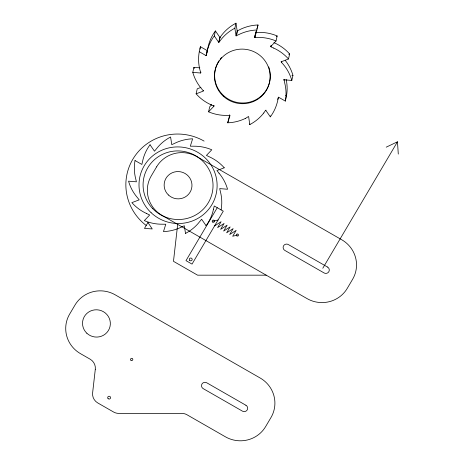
<?xml version="1.0" encoding="UTF-8"?>
<svg xmlns="http://www.w3.org/2000/svg" width="464" height="464" viewBox="0 0 464 464"><rect width="100%" height="100%" fill="white"/><g stroke="black" fill="none" stroke-linecap="round" stroke-linejoin="round"><path stroke-width="0.7" d="M200.871 72.071L200.663 73.01L200.767 72.274M284.02 79.483L284.716 83.027A43.86 42.914 12.6 0 1 285.343 101.088M177.683 224.373L173.478 261.331L197.6 275.175L266.226 275.175M215.406 30.937A43.86 42.914 12.6 0 0 207.994 47.403L206.12 55.645L206.857 52.415A43.86 42.914 12.6 0 1 214.281 35.954L215.424 30.949L219.866 37.369L218.747 42.386L214.298 35.966M278.342 97.22L277.756 100.386A43.86 42.914 12.6 0 1 270.332 116.853M213.504 209.2L214.24 205.975L223.283 211.166L192.026 264.103L185.994 260.64L217.251 207.704M210.894 104.725A43.86 42.914 12.6 0 1 196.104 93.827L203.452 91.048L201.335 88.45A43.86 42.914 12.6 0 1 192.78 72.378L193.923 67.35L199.822 67.831M200.697 72.587L199.897 69.78A43.86 42.914 12.6 0 1 199.271 51.719L200.413 46.707L207.24 50.622M196.121 93.815L197.241 88.798L200.906 87.418M206.341 55.274L207.182 51.51M207.251 51.197L207.46 50.257M203.296 90.648L203.365 90.335M218.747 42.386L220.226 37.132L221.96 34.788A43.86 42.914 12.6 0 1 235.967 23.183L237.162 30.85L236.037 35.867L239.076 34.446A43.86 42.914 12.6 0 1 256.882 29.992L258.007 24.992L257.282 27.295M245.531 118.349A43.86 42.914 12.6 0 1 227.725 122.815L230.04 115.426L226.664 115.414A43.86 42.914 12.6 0 1 208.574 111.83L209.705 106.795L211.712 104.684M208.585 111.812L213.939 106.186L213.689 105.583M213.939 106.186L214.078 105.56M236.089 35.861L234.854 28.217L235.979 23.2M236.466 35.809L237.591 30.792L240.195 29.429A43.86 42.914 12.6 0 1 258.007 24.975M227.725 122.792L229.715 115.014M229.628 115.298L229.697 114.985M255.977 32.451L259.069 32.376A43.86 42.914 12.6 0 1 277.159 35.96L276.028 40.994A43.86 42.914 12.6 0 0 257.949 37.41L254.568 37.375L254.922 35.809M254.991 35.496L255.2 34.556M255.415 33.617L255.623 32.671M254.985 37.509L256.111 32.492M245.537 118.361L248.211 116.684M248.646 116.626L249.76 124.59L249.899 123.963M270.883 45.675L270.674 46.615L276.028 40.994M271.341 45.344L270.993 46.91L273.725 48.065M263.772 113.001L265.576 110.339M265.53 110.641L265.936 110.107M283.951 79.796L291.81 80.434A43.86 42.914 12.6 0 0 283.266 64.363L281.317 62.159L281.23 61.445M281.317 62.159L281.457 61.526M270.524 115.901L270.315 116.841L265.866 110.42M273.951 42.653L274.845 43.048A43.86 42.914 12.6 0 1 289.629 53.963L288.492 58.992L281.172 61.782M283.916 80.22L284.055 79.593M286.155 79.396A43.86 42.914 12.6 0 1 286.462 96.071L285.319 101.082L278.493 97.162L278.284 97.51M291.81 80.434L292.929 75.417L291.949 75.336M255.838 31.9L255.983 31.442M256.847 28.675L256.992 28.217M254.568 37.375L256.888 30.015M322.793 268.256L397.468 141.798L398.286 154.083M219.107 42.149L220.841 39.805A43.86 42.914 12.6 0 1 234.842 28.2M276.48 36.679L277.153 35.977M219.89 37.352L220.226 37.132M214.6 225.869L221.09 221.717L217.616 227.598L224.106 223.451L220.632 229.332L227.122 225.179L223.648 231.06L230.138 226.908L226.664 232.789L233.154 228.636L229.68 234.517L236.164 230.37L232.696 236.251L237.446 235.039M386.228 147.163L397.468 141.798M288.695 54.317L289.617 53.975M224.24 167.806L216.908 170.566L219.025 173.165M213.324 221.2L218.074 219.988M237.162 30.85L237.591 30.792M192.804 72.372L200.663 73.01M213.62 105.896L210.888 104.736M146.636 213.55L149.686 215L144.327 220.62A43.86 42.914 12.6 0 0 162.412 224.211L165.787 224.24L163.473 231.606A43.86 42.914 12.6 0 0 181.279 227.163L184.318 225.748L185.501 233.398M285.586 95.572L286.445 96.065M199.294 51.724L206.12 55.645M135.036 160.538L141.868 164.453L142.605 161.228A43.86 42.914 12.6 0 1 150.029 144.768M150.046 144.78L154.495 151.2L156.588 148.619A43.86 42.914 12.6 0 1 170.59 137.008L171.784 144.681L174.818 143.254A43.86 42.914 12.6 0 1 192.63 138.806L190.315 146.189L193.697 146.206A43.86 42.914 12.6 0 1 211.781 149.785L206.422 155.428L209.473 156.878A43.86 42.914 12.6 0 1 224.257 167.788M206.057 225.649L201.614 219.228L199.52 221.809A43.86 42.914 12.6 0 1 185.513 233.421M263.761 112.99A43.86 42.914 12.6 0 1 249.765 124.607M194.248 68.504A43.86 42.914 12.6 0 1 193.906 67.355M200.03 49.074A43.86 42.914 12.6 0 1 200.39 46.702M273.719 48.082A43.86 42.914 12.6 0 1 288.509 58.98M285.296 60.459A43.86 42.914 12.6 0 1 292.952 75.412M278.191 98.101A43.86 42.914 12.6 0 1 277.797 99.418M268.737 66.92A27.863 27.266 12.6 0 1 239.256 102.788A27.863 27.266 12.6 0 1 218.991 60.819M220.185 59.131A27.863 27.266 12.6 0 1 221.525 57.524M213.486 209.2A43.86 42.914 12.6 0 1 206.074 225.666M221.09 209.896A43.86 42.914 12.6 0 0 220.446 191.841L219.698 188.61L227.557 189.248A43.86 42.914 12.6 0 0 219.014 173.176M135.018 160.532A43.86 42.914 12.6 0 0 135.656 178.588L136.41 181.824L128.551 181.18A43.86 42.914 12.6 0 0 137.095 197.252L139.2 199.862L131.863 202.629A43.86 42.914 12.6 0 0 146.641 213.539M146.206 225.475A52.246 51.127 12.6 0 1 134.664 156.374A52.246 51.127 12.6 0 1 204.102 141.102M95.306 369.245L92.614 392.898A10.452 10.225 12.6 0 0 97.776 402.949L113.518 411.98A10.452 10.225 12.6 0 0 118.825 413.395L181.766 413.395A10.452 10.225 12.6 0 1 187.073 414.81L225.423 436.815A29.481 28.849 12.6 0 0 265.646 426.567L270.982 417.53A29.481 28.849 12.6 0 0 260.153 377.998L115.2 294.831A29.481 28.849 12.6 0 0 74.977 305.08L69.641 314.111A29.481 28.849 12.6 0 0 80.469 353.643L90.144 359.194A10.452 10.225 12.6 0 1 95.306 369.245M156.594 166.86L151.264 175.891A29.481 28.849 12.6 0 0 162.087 215.424L307.04 298.596A29.481 28.849 12.6 0 0 347.263 288.347L352.599 279.311A29.481 28.849 12.6 0 0 341.777 239.778L196.817 156.612A29.481 28.849 12.6 0 0 156.594 166.86M147.941 222.534L144.466 228.416L152.238 228.932L147.941 222.534M327.543 267.049L288.347 244.557A3.486 3.41 12.6 0 0 283.591 245.769A3.486 3.41 12.6 0 0 284.873 250.438L324.069 272.931A3.486 3.41 12.6 0 0 328.825 271.718A3.486 3.41 12.6 0 0 327.543 267.049M245.926 405.269L206.724 382.777A3.486 3.41 12.6 0 0 201.973 383.989A3.486 3.41 12.6 0 0 203.249 388.658L242.452 411.15A3.486 3.41 12.6 0 0 247.202 409.938A3.486 3.41 12.6 0 0 245.926 405.269M223.248 96.129A27.863 27.266 12.6 0 0 269.41 82.882A27.863 27.266 12.6 0 0 234.262 50.199A27.863 27.266 12.6 0 0 223.248 96.129M86.838 333.233A13.932 13.636 12.6 0 0 109.962 326.76A13.932 13.636 12.6 0 0 92.498 310.306A13.932 13.636 12.6 0 0 86.838 333.233M168.461 195.013A13.932 13.636 12.6 0 0 191.586 188.541A13.932 13.636 12.6 0 0 174.116 172.086A13.932 13.636 12.6 0 0 168.461 195.013M130.918 360.215A1.137 1.114 12.6 0 0 132.803 359.693A1.137 1.114 12.6 0 0 131.387 358.347A1.137 1.114 12.6 0 0 130.918 360.215M108.095 398.617A1.433 1.404 12.6 0 0 110.507 398.054A1.433 1.404 12.6 0 0 108.785 396.285A1.433 1.404 12.6 0 0 108.095 398.617M152.789 208.713A35.015 34.266 12.6 0 0 211.642 195.106A35.015 34.266 12.6 0 0 169.725 151.827A35.015 34.266 12.6 0 0 152.789 208.713M151.125 212.721A39.104 38.268 12.6 0 0 216.027 194.549A39.104 38.268 12.6 0 0 167.005 148.376A39.104 38.268 12.6 0 0 151.125 212.721M189.712 260.397A1.433 1.404 12.6 0 0 192.125 259.834A1.433 1.404 12.6 0 0 190.402 258.059A1.433 1.404 12.6 0 0 189.712 260.397M212.535 221.995A1.137 1.114 12.6 0 0 214.426 221.473A1.137 1.114 12.6 0 0 213.005 220.127A1.137 1.114 12.6 0 0 212.535 221.995M236.681 235.782A1.085 1.061 12.6 0 0 238.49 235.323A1.085 1.061 12.6 0 0 237.168 234.007A1.085 1.061 12.6 0 0 236.681 235.782"/></g></svg>
